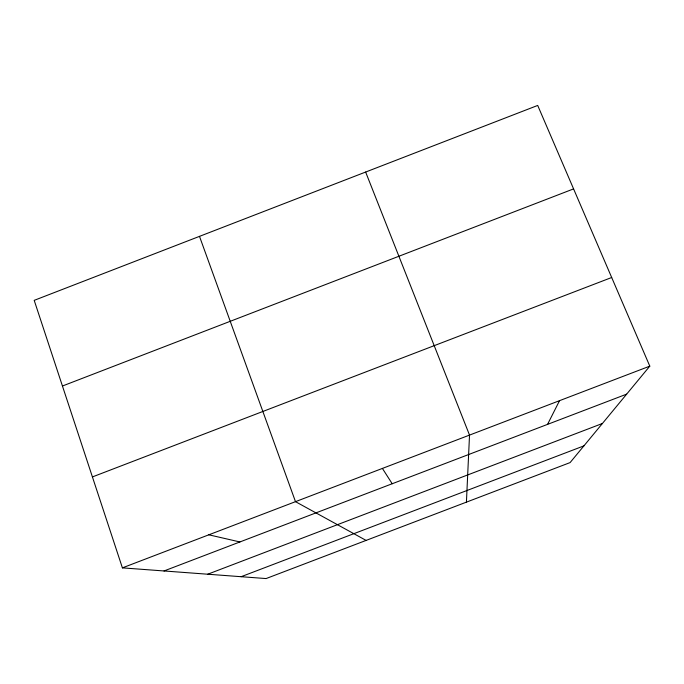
<?xml version="1.0" encoding="UTF-8"?>
<svg xmlns="http://www.w3.org/2000/svg" width="684" height="684" viewBox="0 0 684 684"><rect width="100%" height="100%" fill="white"/><g stroke="black" fill="none" stroke-linecap="round" stroke-linejoin="round"><path stroke-width="1.03" d="M466.42 502.141L469.523 435.101L365.641 172.052M547.551 424.379L559.538 400.67M649.8 366.145L570.097 462.589L266.093 578.561L122.402 567.865L34.2 300.353L537.701 105.439L649.8 366.145L122.402 567.865M62.441 386.015L573.585 188.895M92.417 476.928L611.684 277.499M164.006 570.96L626.664 394.138M207.722 574.218L602.407 423.49M241.11 576.706L583.914 445.874M208.834 534.811L239.896 541.959M366.102 540.411L295.497 501.663L199.497 236.365M382.399 468.42L392.206 483.75"/></g></svg>
